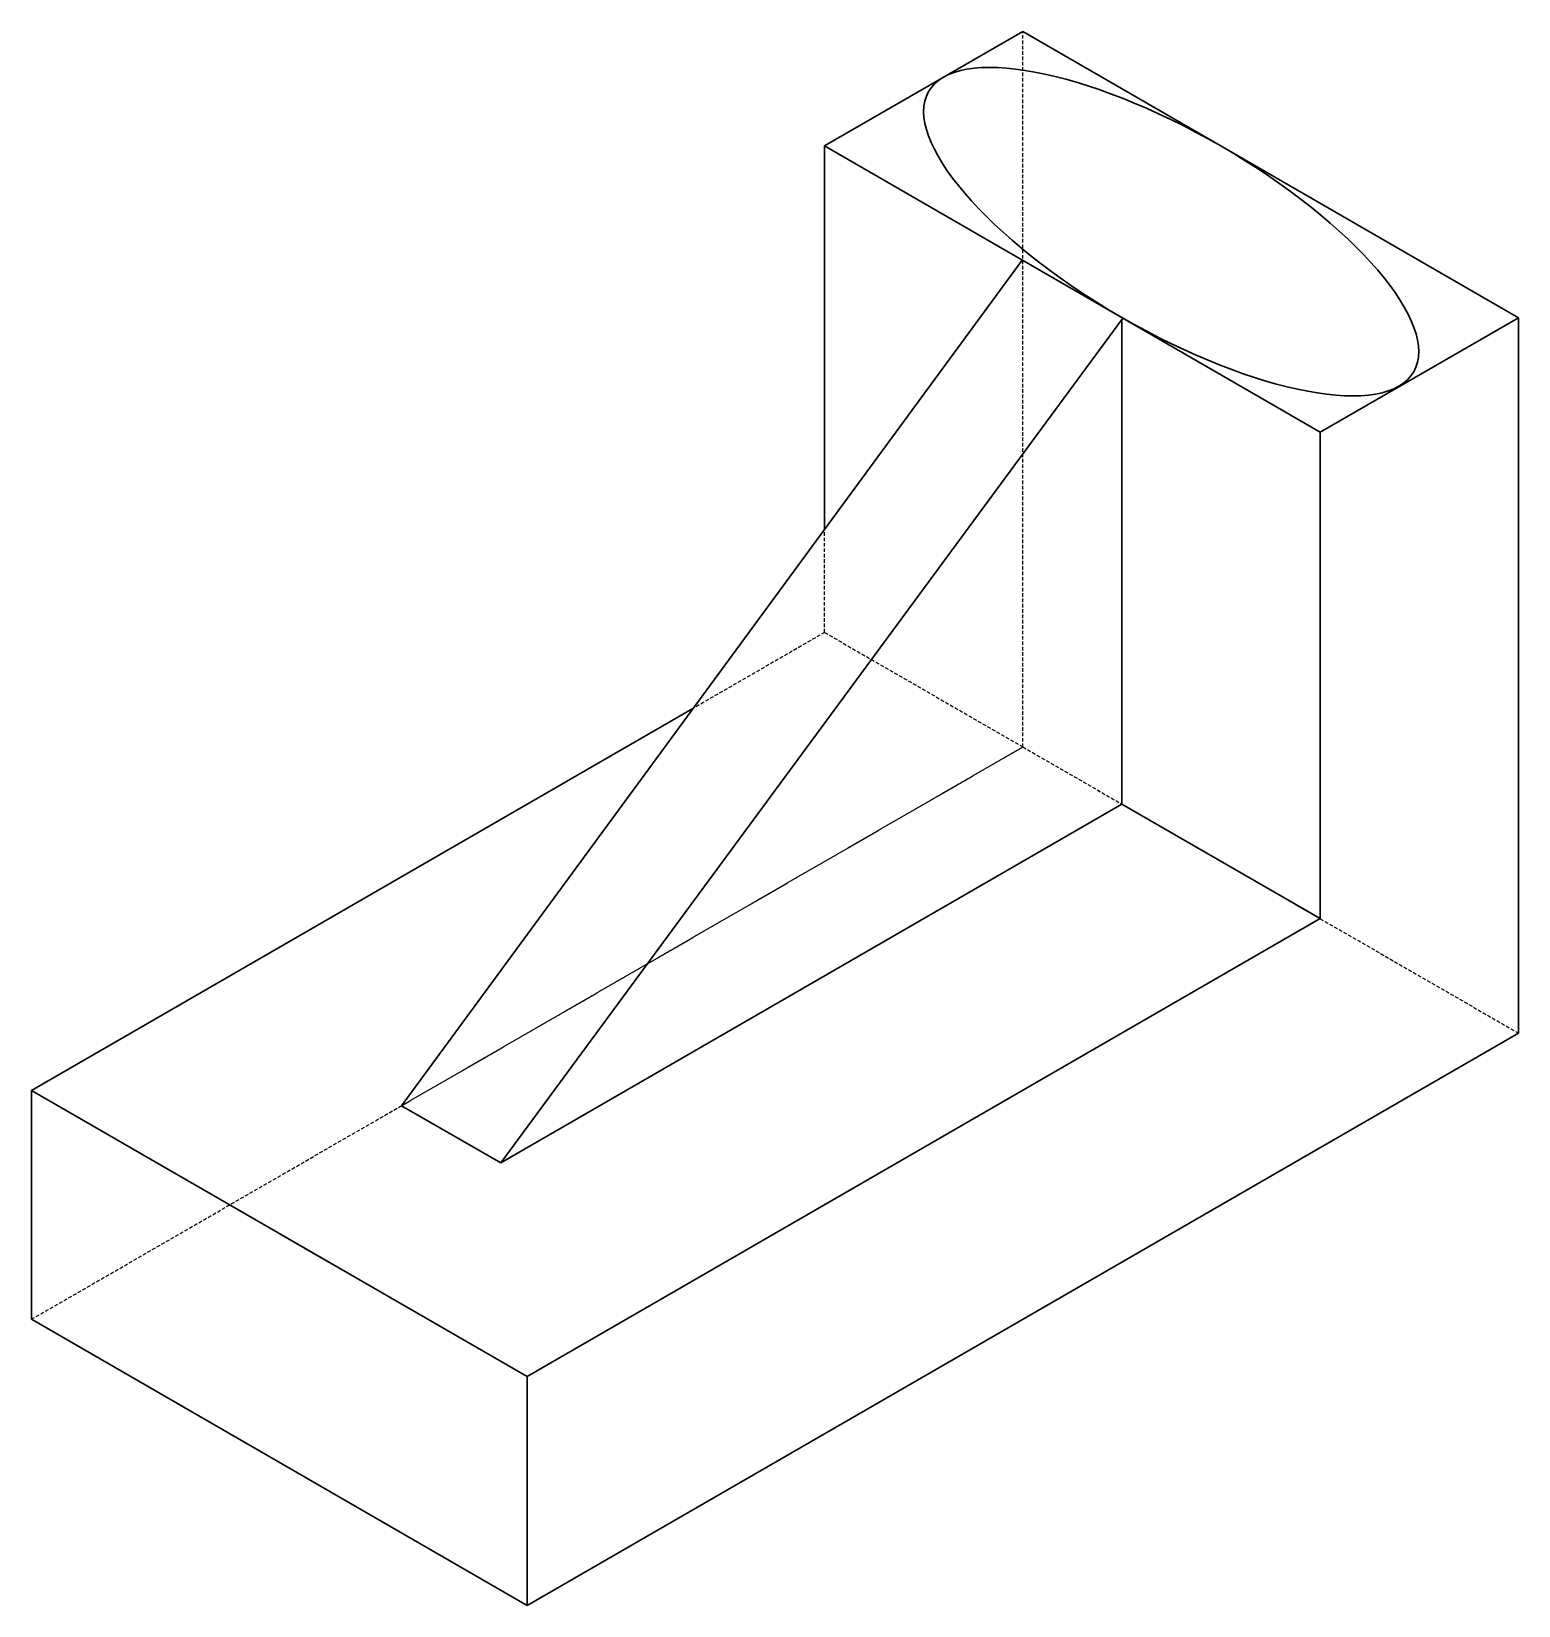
# Model space of a CAD drawing. Header units: inches. Extents: x 0 to 104, y -20 to 90.
import ezdxf

# ---------------------------------------------------------------- set-up
doc = ezdxf.new("R2010")
doc.units = ezdxf.units.IN
doc.header["$MEASUREMENT"] = 0
doc.linetypes.add('HIDDEN', pattern=[0.375, 0.25, -0.125])
doc.layers.add('Konturines', color=7, linetype='Continuous', lineweight=30)
doc.layers.add('Nematomos', color=10, linetype='HIDDEN')

msp = doc.modelspace()

# ---------------------------------------------------------------- linework, layer by layer
at = {"layer": 'Konturines'}
for p, q in [((69.28, 90), (55.43, 82)), ((103.92, 70), (69.28, 90)), ((55.43, 55.22), (55.43, 82)), ((55.43, 82), (90.07, 62)), ((69.23, 74.03), (25.86, 14.93)), ((76.26, 69.97), (32.79, 10.93)), ((76.21, 36), (76.21, 69.9)), ((103.92, 70), (90.07, 62)), ((103.92, 20), (103.92, 70)), ((90.07, 62), (90.07, 28)), ((0, 16), (46.23, 42.69)), ((32.79, 10.93), (76.21, 36)), ((76.21, 36), (90.07, 28)), ((90.07, 28), (34.64, -4)), ((34.64, -20), (103.92, 20)), ((0, 0), (0, 16)), ((0, 16), (34.64, -4)), ((25.86, 14.93), (32.79, 10.93)), ((17.32, 6), (20.78, 4)), ((34.64, -20), (0, 0)), ((34.64, -4), (34.64, -20))]:
    msp.add_line(p, q, dxfattribs=at)
msp.add_ellipse((79.65, 76.01), major_axis=(-16.95, 9.79), ratio=0.353256, dxfattribs=at)
at = {"layer": 'Nematomos'}
for p, q in [((69.28, 40), (69.28, 90)), ((69.28, 40), (69.28, 74)), ((55.43, 48), (55.43, 55.22)), ((55.43, 48), (46.23, 42.69)), ((55.43, 48), (69.28, 40)), ((0, 0), (69.28, 40)), ((25.86, 14.93), (69.28, 40)), ((69.28, 40), (103.92, 20)), ((69.28, 40), (76.21, 36))]:
    msp.add_line(p, q, dxfattribs=at)

doc.saveas('drawing.dxf')
